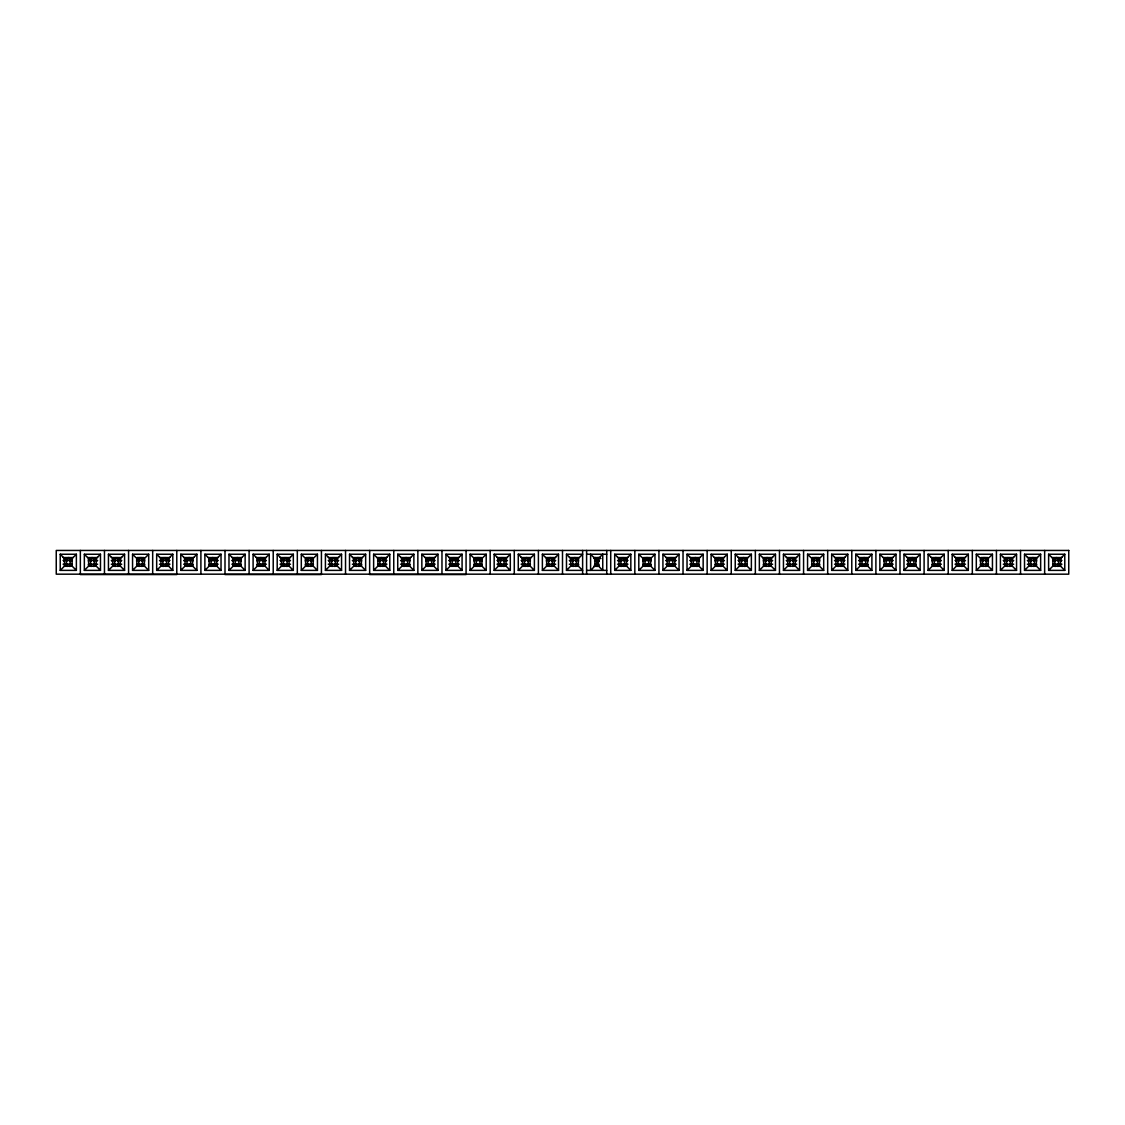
<?xml version="1.0" encoding="UTF-8"?>
<svg xmlns="http://www.w3.org/2000/svg" width="1125" height="1125" viewBox="0 0 1125 1125"><rect width="100%" height="100%" fill="white"/><g stroke="black" fill="none" stroke-linecap="round" stroke-linejoin="round"><path stroke-width="1.5" d="M64.223 561.08C65.194 557.128 71.423 557.128 72.38 561.08M88.341 561.08C89.297 557.128 95.527 557.128 96.483 561.08M112.444 561.08C113.4 557.128 119.63 557.128 120.586 561.08M136.547 561.08C137.503 557.128 143.747 557.128 144.703 561.08M160.664 561.08C161.62 557.128 167.85 557.128 168.806 561.08M184.767 561.08C185.723 557.128 191.953 557.128 192.909 561.08M208.87 561.08C209.827 557.128 216.056 557.128 217.027 561.08M232.973 561.08C233.944 557.128 240.173 557.128 241.13 561.08M257.091 561.08C258.047 557.128 264.277 557.128 265.233 561.08M281.194 561.08C282.15 557.128 288.38 557.128 289.336 561.08M305.297 561.08C306.253 557.128 312.497 557.128 313.453 561.08M329.414 561.08C330.37 557.128 336.6 557.128 337.556 561.08M353.517 561.08C354.473 557.128 360.703 557.128 361.659 561.08M377.62 561.08C378.577 557.128 384.806 557.128 385.777 561.08M401.723 561.08C402.694 557.128 408.923 557.128 409.88 561.08M425.841 561.08C426.797 557.128 433.027 557.128 433.983 561.08M449.944 561.08C450.9 557.128 457.13 557.128 458.086 561.08M474.047 561.08C475.003 557.128 481.247 557.128 482.203 561.08M498.164 561.08C499.12 557.128 505.35 557.128 506.306 561.08M522.267 561.08C523.223 557.128 529.453 557.128 530.409 561.08M546.37 561.08C547.327 557.128 553.556 557.128 554.527 561.08M570.473 561.08C571.444 557.128 577.673 557.128 578.63 561.08M594.591 561.08L596.531 558.605L598.655 558.042M618.694 561.08C619.65 557.128 625.88 557.128 626.836 561.08M642.797 561.08C643.753 557.128 649.997 557.128 650.953 561.08M666.914 561.08C667.87 557.128 674.1 557.128 675.056 561.08M691.017 561.08C691.973 557.128 698.203 557.128 699.159 561.08M715.12 561.08C716.077 557.128 722.306 557.128 723.277 561.08M739.223 561.08C740.194 557.128 746.423 557.128 747.38 561.08M763.341 561.08C764.297 557.128 770.527 557.128 771.483 561.08M787.444 561.08C788.4 557.128 794.63 557.128 795.586 561.08M811.547 561.08C812.503 557.128 818.747 557.128 819.703 561.08M835.664 561.08C836.62 557.128 842.85 557.128 843.806 561.08M859.767 561.08C860.723 557.128 866.953 557.128 867.909 561.08M883.87 561.08C884.827 557.128 891.056 557.128 892.027 561.08M907.973 561.08C908.944 557.128 915.173 557.128 916.13 561.08M932.091 561.08C933.047 557.128 939.277 557.128 940.233 561.08M956.194 561.08C957.15 557.128 963.38 557.128 964.336 561.08M980.297 561.08C981.253 557.128 987.497 557.128 988.453 561.08M1004.414 561.08C1005.37 557.128 1011.6 557.128 1012.556 561.08M1028.517 561.08C1029.473 557.128 1035.703 557.128 1036.659 561.08M1052.62 561.08C1053.577 557.128 1059.806 557.128 1060.777 561.08M72 564.441L69.412 566.438M96.103 564.441L93.516 566.438M120.22 564.441L117.619 566.438M144.323 564.441L141.736 566.438M168.427 564.441L165.839 566.438M192.544 564.441L189.942 566.438L190.069 563.541M216.647 564.441L214.045 566.438L214.172 563.541M240.75 564.441L238.163 566.438M264.853 564.441L262.266 566.438M288.97 564.441L286.369 566.438M313.073 564.441L310.486 566.438M337.177 564.441L334.589 566.438M361.294 564.441L358.692 566.438L358.819 563.541M385.397 564.441L382.795 566.438L382.922 563.541M409.5 564.441L406.913 566.438M433.603 564.441L431.016 566.438M457.72 564.441L455.119 566.438M481.823 564.441L479.236 566.438M505.927 564.441L503.339 566.438M530.044 564.441L527.442 566.438L527.569 563.541M554.147 564.441L551.545 566.438L551.672 563.541M578.25 564.441L575.663 566.438M598.373 564.441L595.786 566.438M626.47 564.441L623.869 566.438M650.573 564.441L647.986 566.438M674.677 564.441L672.089 566.438M698.794 564.441L696.192 566.438L696.319 563.541M722.897 564.441L720.295 566.438L720.422 563.541M747 564.441L744.413 566.438M771.103 564.441L768.516 566.438M795.22 564.441L792.619 566.438M819.323 564.441L816.736 566.438M843.427 564.441L840.839 566.438M867.544 564.441L864.942 566.438L865.069 563.541M891.647 564.441L889.045 566.438L889.172 563.541M915.75 564.441L913.163 566.438M939.853 564.441L937.266 566.438M963.97 564.441L961.369 566.438M988.073 564.441L985.486 566.438M1012.177 564.441L1009.589 566.438M1036.294 564.441L1033.692 566.438L1033.819 563.541M1060.397 564.441L1057.795 566.438L1057.922 563.541M60.23 570.375L64.505 566.1L72.098 566.1L76.373 570.375L60.23 570.375L60.23 554.245L76.373 554.245L76.373 570.375M60.23 554.245L64.505 558.52L72.098 558.52L76.373 554.245M84.347 570.375L88.608 566.1L88.608 558.52L84.347 554.245L100.477 554.245L100.477 570.375L84.347 570.375L84.347 554.245M88.608 558.52L96.202 558.52L100.477 554.245M108.45 570.375L112.725 566.1L112.725 558.52L108.45 554.245L124.58 554.245L124.58 570.375L108.45 570.375L108.45 554.245M112.725 558.52L120.319 558.52L124.58 554.245M132.553 570.375L136.828 566.1L136.828 558.52L132.553 554.245L148.697 554.245L148.697 570.375L132.553 570.375L132.553 554.245M136.828 558.52L144.422 558.52L148.697 554.245M156.67 570.375L160.931 566.1L168.525 566.1L172.8 570.375L156.67 570.375L156.67 554.245L172.8 554.245L172.8 570.375M156.67 554.245L160.931 558.52L168.525 558.52L172.8 554.245M180.773 570.375L185.048 566.1L192.642 566.1L196.903 570.375L180.773 570.375L180.773 554.245L196.903 554.245L196.903 570.375M180.773 554.245L185.048 558.52L192.642 558.52L196.903 554.245M204.877 570.375L209.152 566.1L216.745 566.1L221.02 570.375L221.02 554.245L204.877 554.245L204.877 570.375L221.02 570.375M204.877 554.245L209.152 558.52L216.745 558.52L221.02 554.245M228.98 570.375L233.255 566.1L240.848 566.1L245.123 570.375L245.123 554.245L228.98 554.245L228.98 570.375L245.123 570.375M228.98 554.245L233.255 558.52L240.848 558.52L245.123 554.245M253.097 570.375L257.358 566.1L264.952 566.1L269.227 570.375L269.227 554.245L253.097 554.245L253.097 570.375L269.227 570.375M253.097 554.245L257.358 558.52L264.952 558.52L269.227 554.245M277.2 570.375L281.475 566.1L289.069 566.1L293.33 570.375L293.33 554.245L277.2 554.245L277.2 570.375L293.33 570.375M277.2 554.245L281.475 558.52L289.069 558.52L293.33 554.245M301.303 570.375L305.578 566.1L313.172 566.1L317.447 570.375L317.447 554.245L301.303 554.245L301.303 570.375L317.447 570.375M301.303 554.245L305.578 558.52L313.172 558.52L317.447 554.245M325.42 570.375L329.681 566.1L337.275 566.1L341.55 570.375L325.42 570.375L325.42 554.245L341.55 554.245L341.55 570.375M325.42 554.245L329.681 558.52L337.275 558.52L341.55 554.245M349.523 570.375L353.798 566.1L361.392 566.1L365.653 570.375L365.653 554.245L349.523 554.245L349.523 570.375L365.653 570.375M349.523 554.245L353.798 558.52L361.392 558.52L365.653 554.245M373.627 570.375L377.902 566.1L385.495 566.1L389.77 570.375L373.627 570.375L373.627 554.245L389.77 554.245L389.77 570.375M373.627 554.245L377.902 558.52L385.495 558.52L389.77 554.245M397.73 570.375L402.005 566.1L409.598 566.1L413.873 570.375L397.73 570.375L397.73 554.245L413.873 554.245L413.873 570.375M397.73 554.245L402.005 558.52L409.598 558.52L413.873 554.245M421.847 570.375L426.108 566.1L433.702 566.1L437.977 570.375L421.847 570.375L421.847 554.245L437.977 554.245L437.977 570.375M433.702 566.1L433.702 558.52L437.977 554.245M445.95 570.375L450.225 566.1L457.819 566.1L462.08 570.375L445.95 570.375L445.95 554.245L462.08 554.245L462.08 570.375M445.95 554.245L450.225 558.52L457.819 558.52L462.08 554.245M470.053 570.375L474.328 566.1L481.922 566.1L486.197 570.375L486.197 554.245L470.053 554.245L470.053 570.375L486.197 570.375M470.053 554.245L474.328 558.52L481.922 558.52L486.197 554.245M494.17 570.375L498.431 566.1L506.025 566.1L510.3 570.375L510.3 554.245L494.17 554.245L494.17 570.375L510.3 570.375M494.17 554.245L498.431 558.52L506.025 558.52L510.3 554.245M518.273 570.375L522.548 566.1L530.142 566.1L534.403 570.375L534.403 554.245L518.273 554.245L518.273 570.375L534.403 570.375M518.273 554.245L522.548 558.52L530.142 558.52L534.403 554.245M542.377 570.375L546.652 566.1L554.245 566.1L558.52 570.375L542.377 570.375L542.377 554.245L558.52 554.245L558.52 570.375M542.377 554.245L546.652 558.52L554.245 558.52L558.52 554.245M566.48 570.375L570.755 566.1L578.348 566.1L582.623 570.375L566.48 570.375L566.48 554.245L582.623 554.245L578.348 558.52L578.348 566.1M614.7 570.375L618.975 566.1L618.975 558.52L614.7 554.245L630.83 554.245L630.83 570.375L614.7 570.375L614.7 554.245M618.975 558.52L626.569 558.52L630.83 554.245M638.803 570.375L643.078 566.1L643.078 558.52L638.803 554.245L654.947 554.245L654.947 570.375L638.803 570.375L638.803 554.245M643.078 558.52L650.672 558.52L654.947 554.245M662.92 570.375L667.181 566.1L674.775 566.1L679.05 570.375L662.92 570.375L662.92 554.245L679.05 554.245L679.05 570.375M662.92 554.245L667.181 558.52L674.775 558.52L679.05 554.245M687.023 570.375L691.298 566.1L698.892 566.1L703.153 570.375L687.023 570.375L687.023 554.245L703.153 554.245L703.153 570.375M698.892 566.1L698.892 558.52L703.153 554.245M711.127 570.375L715.402 566.1L715.402 558.52L711.127 554.245L727.27 554.245L727.27 570.375L711.127 570.375L711.127 554.245M715.402 558.52L722.995 558.52L727.27 554.245M735.23 570.375L739.505 566.1L747.098 566.1L751.373 570.375L735.23 570.375L735.23 554.245L751.373 554.245L751.373 570.375M747.098 566.1L747.098 558.52L751.373 554.245M759.347 570.375L763.608 566.1L771.202 566.1L775.477 570.375L759.347 570.375L759.347 554.245L775.477 554.245L775.477 570.375M771.202 566.1L771.202 558.52L775.477 554.245M783.45 570.375L787.725 566.1L787.725 558.52L783.45 554.245L799.58 554.245L799.58 570.375L783.45 570.375L783.45 554.245M799.58 570.375L795.319 566.1L795.319 558.52L799.58 554.245M807.553 570.375L811.828 566.1L819.422 566.1L823.697 570.375L823.697 554.245L807.553 554.245L807.553 570.375L823.697 570.375M807.553 554.245L811.828 558.52L819.422 558.52L823.697 554.245M831.67 570.375L835.931 566.1L835.931 558.52L831.67 554.245L847.8 554.245L847.8 570.375L831.67 570.375L831.67 554.245M847.8 570.375L843.525 566.1L843.525 558.52L847.8 554.245M855.773 570.375L860.048 566.1L867.642 566.1L871.903 570.375L871.903 554.245L855.773 554.245L855.773 570.375L871.903 570.375M855.773 554.245L860.048 558.52L867.642 558.52L871.903 554.245M879.877 570.375L884.152 566.1L884.152 558.52L879.877 554.245L896.02 554.245L896.02 570.375L879.877 570.375L879.877 554.245M896.02 570.375L891.745 566.1L891.745 558.52L896.02 554.245M903.98 570.375L908.255 566.1L915.848 566.1L920.123 570.375L903.98 570.375L903.98 554.245L920.123 554.245L920.123 570.375M915.848 566.1L915.848 558.52L920.123 554.245M928.097 570.375L932.358 566.1L932.358 558.52L928.097 554.245L944.227 554.245L944.227 570.375L928.097 570.375L928.097 554.245M944.227 570.375L939.952 566.1L939.952 558.52L944.227 554.245M952.2 570.375L956.475 566.1L956.475 558.52L952.2 554.245L968.33 554.245L968.33 570.375L952.2 570.375L952.2 554.245M956.475 558.52L964.069 558.52L968.33 554.245M976.303 570.375L980.578 566.1L980.578 558.52L976.303 554.245L992.447 554.245L992.447 570.375L976.303 570.375L976.303 554.245M992.447 570.375L988.172 566.1L988.172 558.52L992.447 554.245M1000.42 570.375L1004.681 566.1L1004.681 558.52L1000.42 554.245L1016.55 554.245L1016.55 570.375L1000.42 570.375L1000.42 554.245M1004.681 558.52L1012.275 558.52L1016.55 554.245M1024.523 570.375L1028.798 566.1L1028.798 558.52L1024.523 554.245L1040.653 554.245L1040.653 570.375L1024.523 570.375L1024.523 554.245M1040.653 570.375L1036.392 566.1L1036.392 558.52L1040.653 554.245M1048.627 570.375L1052.902 566.1L1052.902 558.52L1048.627 554.245L1064.77 554.245L1064.77 570.375L1048.627 570.375L1048.627 554.245M1052.902 558.52L1060.495 558.52L1064.77 554.245M586.603 554.245L606.727 554.245M63.141 557.564L73.139 557.564M87.567 557.564L97.58 557.564M111.347 557.564L121.683 557.564M137.18 557.564L144.07 557.564M159.567 557.564L169.903 557.564M183.67 557.564L193.683 557.564M208.111 557.564L218.109 557.564M231.891 557.564L241.889 557.564M256.317 557.564L266.33 557.564M280.097 557.564L290.433 557.564M305.93 557.564L312.82 557.564M328.317 557.564L338.653 557.564M352.42 557.564L362.433 557.564M376.861 557.564L386.859 557.564M400.641 557.564L410.639 557.564M425.067 557.564L435.08 557.564M448.847 557.564L459.183 557.564M474.68 557.564L481.57 557.564M497.067 557.564L507.403 557.564M521.17 557.564L531.183 557.564M545.611 557.564L555.609 557.564M569.391 557.564L579.389 557.564M593.817 557.564L599.836 557.564M617.597 557.564L627.933 557.564M643.43 557.564L650.32 557.564M665.817 557.564L676.153 557.564M689.92 557.564L699.933 557.564M714.361 557.564L724.359 557.564M738.141 557.564L748.139 557.564M762.567 557.564L772.58 557.564M786.347 557.564L796.683 557.564M812.18 557.564L819.07 557.564M834.567 557.564L844.903 557.564M858.67 557.564L868.683 557.564M883.111 557.564L893.109 557.564M906.891 557.564L916.889 557.564M931.317 557.564L941.33 557.564M955.097 557.564L965.433 557.564M980.93 557.564L987.82 557.564M1003.317 557.564L1013.653 557.564M1027.42 557.564L1037.433 557.564M1051.861 557.564L1061.859 557.564M421.847 554.245L426.108 558.52L433.702 558.52M566.48 554.245L570.755 558.52L578.348 558.52M593.916 558.52L600.933 558.52M687.023 554.245L691.298 558.52L698.892 558.52M735.23 554.245L739.505 558.52L747.098 558.52M759.347 554.245L763.608 558.52L771.202 558.52M787.725 558.52L795.319 558.52M835.931 558.52L843.525 558.52M884.152 558.52L891.745 558.52M903.98 554.245L908.255 558.52L915.848 558.52M932.358 558.52L939.952 558.52M980.578 558.52L988.172 558.52M1028.798 558.52L1036.392 558.52M63.084 560.419L71.62 560.419M89.086 560.419L97.636 560.419M111.305 560.419L121.739 560.419M137.306 560.419L143.944 560.419M159.511 560.419L169.945 560.419M183.614 560.419L192.164 560.419M209.63 560.419L218.166 560.419M231.834 560.419L240.37 560.419M257.836 560.419L266.386 560.419M280.055 560.419L290.489 560.419M306.056 560.419L312.694 560.419M328.261 560.419L338.695 560.419M352.364 560.419L360.914 560.419M378.38 560.419L386.916 560.419M400.584 560.419L409.12 560.419M426.586 560.419L435.136 560.419M448.805 560.419L459.239 560.419M474.806 560.419L481.444 560.419M497.011 560.419L507.445 560.419M521.114 560.419L529.664 560.419M547.13 560.419L555.666 560.419M569.334 560.419L577.87 560.419M594.675 560.419L598.655 560.419M617.555 560.419L627.989 560.419M643.556 560.419L650.194 560.419M665.761 560.419L676.195 560.419M689.864 560.419L698.414 560.419M715.88 560.419L724.416 560.419M738.084 560.419L746.62 560.419M764.086 560.419L772.636 560.419M786.305 560.419L796.739 560.419M812.306 560.419L818.944 560.419M834.511 560.419L844.945 560.419M858.614 560.419L867.164 560.419M884.63 560.419L893.166 560.419M906.834 560.419L915.37 560.419M932.836 560.419L941.386 560.419M955.055 560.419L965.489 560.419M981.056 560.419L987.694 560.419M1003.261 560.419L1013.695 560.419M1027.364 560.419L1035.914 560.419M1053.38 560.419L1061.916 560.419M63.084 564.202L71.62 564.202M89.086 564.202L97.636 564.202M111.305 564.202L121.739 564.202M137.306 564.202L143.944 564.202M159.511 564.202L169.945 564.202M183.614 564.202L192.164 564.202M209.63 564.202L218.166 564.202M231.834 564.202L240.37 564.202M257.836 564.202L266.386 564.202M280.055 564.202L290.489 564.202M306.056 564.202L312.694 564.202M328.261 564.202L338.695 564.202M352.364 564.202L360.914 564.202M378.38 564.202L386.916 564.202M400.584 564.202L409.12 564.202M426.586 564.202L435.136 564.202M448.805 564.202L459.239 564.202M474.806 564.202L481.444 564.202M497.011 564.202L507.445 564.202M521.114 564.202L529.664 564.202M547.13 564.202L555.666 564.202M569.334 564.202L577.87 564.202M594.675 564.202L598.655 564.202M617.555 564.202L627.989 564.202M643.556 564.202L650.194 564.202M665.761 564.202L676.195 564.202M689.864 564.202L698.414 564.202M715.88 564.202L724.416 564.202M738.084 564.202L746.62 564.202M764.086 564.202L772.636 564.202M786.305 564.202L796.739 564.202M812.306 564.202L818.944 564.202M834.511 564.202L844.945 564.202M858.614 564.202L867.164 564.202M884.63 564.202L893.166 564.202M906.834 564.202L915.37 564.202M932.836 564.202L941.386 564.202M955.055 564.202L965.489 564.202M981.056 564.202L987.694 564.202M1003.261 564.202L1013.695 564.202M1027.364 564.202L1035.914 564.202M1053.38 564.202L1061.916 564.202M88.608 566.1L96.202 566.1L100.477 570.375M112.725 566.1L120.319 566.1L124.58 570.375M136.828 566.1L144.422 566.1L148.697 570.375M593.916 566.1L599.414 566.1M618.975 566.1L626.569 566.1L630.83 570.375M643.078 566.1L650.672 566.1L654.947 570.375M715.402 566.1L722.995 566.1L727.27 570.375M787.725 566.1L795.319 566.1M835.931 566.1L843.525 566.1M884.152 566.1L891.745 566.1M932.358 566.1L939.952 566.1M956.475 566.1L964.069 566.1L968.33 570.375M980.578 566.1L988.172 566.1M1004.681 566.1L1012.275 566.1L1016.55 570.375M1028.798 566.1L1036.392 566.1M1052.902 566.1L1060.495 566.1L1064.77 570.375M586.603 570.375L606.727 570.375M594.675 558.042L596.812 558.605L598.753 561.08M1055.588 566.438L1053 564.441M1031.484 566.438L1028.897 564.441M1007.381 566.438L1004.78 564.441M983.264 566.438L980.677 564.441M959.161 566.438L956.573 564.441M886.837 566.438L884.25 564.441M862.734 566.438L860.147 564.441M838.631 566.438L836.03 564.441M814.514 566.438L811.927 564.441M790.411 566.438L787.823 564.441M718.087 566.438L715.5 564.441M693.984 566.438L691.397 564.441M669.881 566.438L667.28 564.441M645.764 566.438L643.177 564.441M621.661 566.438L619.073 564.441M549.337 566.438L546.75 564.441M525.234 566.438L522.647 564.441M501.131 566.438L498.53 564.441M477.014 566.438L474.427 564.441M452.911 566.438L450.323 564.441M380.587 566.438L378 564.441M356.484 566.438L353.897 564.441M332.381 566.438L329.78 564.441M308.264 566.438L305.677 564.441M284.161 566.438L281.573 564.441M211.837 566.438L209.25 564.441M187.734 566.438L185.147 564.441M163.631 566.438L161.03 564.441M139.514 566.438L136.927 564.441M115.411 566.438L112.823 564.441M932.456 564.441L935.058 566.438L934.931 563.541M908.353 564.441L910.955 566.438L910.828 563.541M763.706 564.441L766.308 566.438L766.181 563.541M739.603 564.441L742.205 566.438L742.078 563.541M594.956 564.441L597.558 566.438L597.431 563.541M570.853 564.441L573.455 566.438L573.328 563.541M426.206 564.441L428.808 566.438L428.681 563.541M402.103 564.441L404.705 566.438L404.578 563.541M257.456 564.441L260.058 566.438L259.931 563.541M233.353 564.441L235.955 566.438L235.828 563.541M88.706 564.441L91.308 566.438L91.181 563.541M64.603 564.441L67.205 566.438L67.078 563.541M1060.495 558.52L1060.495 566.1M1058.597 560.419L1058.597 564.202M1057.922 558.239L1057.922 561.08M1055.475 558.239L1055.475 561.08M1055.475 563.541L1055.475 566.381M1054.8 560.419L1054.8 564.202M1044.647 550.448L1044.647 574.172M1034.494 560.419L1034.494 564.202M1033.819 558.239L1033.819 561.08M1031.358 558.239L1031.358 561.08M1031.358 563.541L1031.358 566.381M1030.697 560.419L1030.697 564.202M1020.53 550.448L1020.53 574.172M1012.275 558.52L1012.275 566.1M1010.377 560.419L1010.377 564.202M1009.716 558.239L1009.716 561.08M1009.716 563.541L1009.716 566.381M1007.255 558.239L1007.255 561.08M1007.255 563.541L1007.255 566.381M1006.58 560.419L1006.58 564.202M996.427 550.448L996.427 574.172M986.273 560.419L986.273 564.202M985.598 558.239L985.598 561.08M985.598 563.541L985.598 566.381M983.152 558.239L983.152 561.08M983.152 563.541L983.152 566.381M982.477 560.419L982.477 564.202M972.323 550.448L972.323 574.172M964.069 558.52L964.069 566.1M962.17 560.419L962.17 564.202M961.495 558.239L961.495 561.08M961.495 563.541L961.495 566.381M959.034 558.239L959.034 561.08M959.034 563.541L959.034 566.381M958.373 560.419L958.373 564.202M948.22 550.448L948.22 574.172M938.053 560.419L938.053 564.202M937.392 558.239L937.392 561.08M937.392 563.541L937.392 566.381M934.931 558.239L934.931 561.08M934.256 560.419L934.256 564.202M924.103 550.448L924.103 574.172M913.95 560.419L913.95 564.202M913.275 558.239L913.275 561.08M913.275 563.541L913.275 566.381M910.828 558.239L910.828 561.08M910.153 560.419L910.153 564.202M908.255 558.52L908.255 566.1M900 550.448L900 574.172M889.847 560.419L889.847 564.202M889.172 558.239L889.172 561.08M886.725 558.239L886.725 561.08M886.725 563.541L886.725 566.381M886.05 560.419L886.05 564.202M875.897 550.448L875.897 574.172M867.642 558.52L867.642 566.1M865.744 560.419L865.744 564.202M865.069 558.239L865.069 561.08M862.608 558.239L862.608 561.08M862.608 563.541L862.608 566.381M861.947 560.419L861.947 564.202M860.048 558.52L860.048 566.1M851.78 550.448L851.78 574.172M841.627 560.419L841.627 564.202M840.966 558.239L840.966 561.08M840.966 563.541L840.966 566.381M838.505 558.239L838.505 561.08M838.505 563.541L838.505 566.381M837.83 560.419L837.83 564.202M827.677 550.448L827.677 574.172M819.422 558.52L819.422 566.1M817.523 560.419L817.523 564.202M816.848 558.239L816.848 561.08M816.848 563.541L816.848 566.381M814.402 558.239L814.402 561.08M814.402 563.541L814.402 566.381M813.727 560.419L813.727 564.202M811.828 558.52L811.828 566.1M803.573 550.448L803.573 574.172M793.42 560.419L793.42 564.202M792.745 558.239L792.745 561.08M792.745 563.541L792.745 566.381M790.284 558.239L790.284 561.08M790.284 563.541L790.284 566.381M789.623 560.419L789.623 564.202M779.47 550.448L779.47 574.172M769.303 560.419L769.303 564.202M768.642 558.239L768.642 561.08M768.642 563.541L768.642 566.381M766.181 558.239L766.181 561.08M765.506 560.419L765.506 564.202M763.608 558.52L763.608 566.1M755.353 550.448L755.353 574.172M745.2 560.419L745.2 564.202M744.525 558.239L744.525 561.08M744.525 563.541L744.525 566.381M742.078 558.239L742.078 561.08M741.403 560.419L741.403 564.202M739.505 558.52L739.505 566.1M731.25 550.448L731.25 574.172M722.995 558.52L722.995 566.1M721.097 560.419L721.097 564.202M720.422 558.239L720.422 561.08M717.975 558.239L717.975 561.08M717.975 563.541L717.975 566.381M717.3 560.419L717.3 564.202M707.147 550.448L707.147 574.172M696.994 560.419L696.994 564.202M696.319 558.239L696.319 561.08M693.858 558.239L693.858 561.08M693.858 563.541L693.858 566.381M693.197 560.419L693.197 564.202M691.298 558.52L691.298 566.1M683.03 550.448L683.03 574.172M674.775 558.52L674.775 566.1M672.877 560.419L672.877 564.202M672.216 558.239L672.216 561.08M672.216 563.541L672.216 566.381M669.755 558.239L669.755 561.08M669.755 563.541L669.755 566.381M669.08 560.419L669.08 564.202M667.181 558.52L667.181 566.1M658.927 550.448L658.927 574.172M650.672 558.52L650.672 566.1M648.773 560.419L648.773 564.202M648.098 558.239L648.098 561.08M648.098 563.541L648.098 566.381M645.652 558.239L645.652 561.08M645.652 563.541L645.652 566.381M644.977 560.419L644.977 564.202M634.823 550.448L634.823 574.172M626.569 558.52L626.569 566.1M624.67 560.419L624.67 564.202M623.995 558.239L623.995 561.08M623.995 563.541L623.995 566.381M621.534 558.239L621.534 561.08M621.534 563.541L621.534 566.381M620.873 560.419L620.873 564.202M610.72 550.448L610.72 574.172M606.727 550.448L606.727 574.172M597.431 558.239L597.431 561.08M596.756 560.419L596.756 564.202M596.573 560.419L596.573 564.202M595.898 558.239L595.898 561.08M595.898 563.541L595.898 566.381M586.603 550.448L586.603 574.172M582.623 550.448L582.623 574.172M576.45 560.419L576.45 564.202M575.775 558.239L575.775 561.08M575.775 563.541L575.775 566.381M573.328 558.239L573.328 561.08M572.653 560.419L572.653 564.202M570.755 558.52L570.755 566.1M562.5 550.448L562.5 574.172M554.245 558.52L554.245 566.1M552.347 560.419L552.347 564.202M551.672 558.239L551.672 561.08M549.225 558.239L549.225 561.08M549.225 563.541L549.225 566.381M548.55 560.419L548.55 564.202M546.652 558.52L546.652 566.1M538.397 550.448L538.397 574.172M530.142 558.52L530.142 566.1M528.244 560.419L528.244 564.202M527.569 558.239L527.569 561.08M525.108 558.239L525.108 561.08M525.108 563.541L525.108 566.381M524.447 560.419L524.447 564.202M522.548 558.52L522.548 566.1M514.28 550.448L514.28 574.172M506.025 558.52L506.025 566.1M504.127 560.419L504.127 564.202M503.466 558.239L503.466 561.08M503.466 563.541L503.466 566.381M501.005 558.239L501.005 561.08M501.005 563.541L501.005 566.381M500.33 560.419L500.33 564.202M498.431 558.52L498.431 566.1M490.177 550.448L490.177 574.172M481.922 558.52L481.922 566.1M480.023 560.419L480.023 564.202M479.348 558.239L479.348 561.08M479.348 563.541L479.348 566.381M476.902 558.239L476.902 561.08M476.902 563.541L476.902 566.381M476.227 560.419L476.227 564.202M474.328 558.52L474.328 566.1M466.073 550.448L466.073 574.552L369.647 574.552L369.647 550.448M457.819 558.52L457.819 566.1M455.92 560.419L455.92 564.202M455.245 558.239L455.245 561.08M455.245 563.541L455.245 566.381M452.784 558.239L452.784 561.08M452.784 563.541L452.784 566.381M452.123 560.419L452.123 564.202M450.225 558.52L450.225 566.1M441.97 550.448L441.97 574.172M431.803 560.419L431.803 564.202M431.142 558.239L431.142 561.08M431.142 563.541L431.142 566.381M428.681 558.239L428.681 561.08M428.006 560.419L428.006 564.202M426.108 558.52L426.108 566.1M417.853 550.448L417.853 574.172M409.598 558.52L409.598 566.1M407.7 560.419L407.7 564.202M407.025 558.239L407.025 561.08M407.025 563.541L407.025 566.381M404.578 558.239L404.578 561.08M403.903 560.419L403.903 564.202M402.005 558.52L402.005 566.1M393.75 550.448L393.75 574.172M385.495 558.52L385.495 566.1M383.597 560.419L383.597 564.202M382.922 558.239L382.922 561.08M380.475 558.239L380.475 561.08M380.475 563.541L380.475 566.381M379.8 560.419L379.8 564.202M377.902 558.52L377.902 566.1M361.392 558.52L361.392 566.1M359.494 560.419L359.494 564.202M358.819 558.239L358.819 561.08M356.358 558.239L356.358 561.08M356.358 563.541L356.358 566.381M355.697 560.419L355.697 564.202M353.798 558.52L353.798 566.1M345.53 550.448L345.53 574.172M337.275 558.52L337.275 566.1M335.377 560.419L335.377 564.202M334.716 558.239L334.716 561.08M334.716 563.541L334.716 566.381M332.255 558.239L332.255 561.08M332.255 563.541L332.255 566.381M331.58 560.419L331.58 564.202M329.681 558.52L329.681 566.1M321.427 550.448L321.427 574.552L225 574.552L225 550.448M313.172 558.52L313.172 566.1M311.273 560.419L311.273 564.202M310.598 558.239L310.598 561.08M310.598 563.541L310.598 566.381M308.152 558.239L308.152 561.08M308.152 563.541L308.152 566.381M307.477 560.419L307.477 564.202M305.578 558.52L305.578 566.1M297.323 550.448L297.323 574.172M289.069 558.52L289.069 566.1M287.17 560.419L287.17 564.202M286.495 558.239L286.495 561.08M286.495 563.541L286.495 566.381M284.034 558.239L284.034 561.08M284.034 563.541L284.034 566.381M283.373 560.419L283.373 564.202M281.475 558.52L281.475 566.1M273.22 550.448L273.22 574.172M264.952 558.52L264.952 566.1M263.053 560.419L263.053 564.202M262.392 558.239L262.392 561.08M262.392 563.541L262.392 566.381M259.931 558.239L259.931 561.08M259.256 560.419L259.256 564.202M257.358 558.52L257.358 566.1M249.103 550.448L249.103 574.172M240.848 558.52L240.848 566.1M238.95 560.419L238.95 564.202M238.275 558.239L238.275 561.08M238.275 563.541L238.275 566.381M235.828 558.239L235.828 561.08M235.153 560.419L235.153 564.202M233.255 558.52L233.255 566.1M216.745 558.52L216.745 566.1M214.847 560.419L214.847 564.202M214.172 558.239L214.172 561.08M211.725 558.239L211.725 561.08M211.725 563.541L211.725 566.381M211.05 560.419L211.05 564.202M209.152 558.52L209.152 566.1M200.897 550.448L200.897 574.172M192.642 558.52L192.642 566.1M190.744 560.419L190.744 564.202M190.069 558.239L190.069 561.08M187.608 558.239L187.608 561.08M187.608 563.541L187.608 566.381M186.947 560.419L186.947 564.202M185.048 558.52L185.048 566.1M176.78 550.448L176.78 574.552L80.353 574.552L80.353 550.448M168.525 558.52L168.525 566.1M166.627 560.419L166.627 564.202M165.966 558.239L165.966 561.08M165.966 563.541L165.966 566.381M163.505 558.239L163.505 561.08M163.505 563.541L163.505 566.381M162.83 560.419L162.83 564.202M160.931 558.52L160.931 566.1M152.677 550.448L152.677 574.172M144.422 558.52L144.422 566.1M142.523 560.419L142.523 564.202M141.848 558.239L141.848 561.08M141.848 563.541L141.848 566.381M139.402 558.239L139.402 561.08M139.402 563.541L139.402 566.381M138.727 560.419L138.727 564.202M128.573 550.448L128.573 574.172M120.319 558.52L120.319 566.1M118.42 560.419L118.42 564.202M117.745 558.239L117.745 561.08M117.745 563.541L117.745 566.381M115.284 558.239L115.284 561.08M115.284 563.541L115.284 566.381M114.623 560.419L114.623 564.202M104.47 550.448L104.47 574.172M96.202 558.52L96.202 566.1M94.303 560.419L94.303 564.202M93.642 558.239L93.642 561.08M93.642 563.541L93.642 566.381M91.181 558.239L91.181 561.08M90.506 560.419L90.506 564.202M72.098 558.52L72.098 566.1M70.2 560.419L70.2 564.202M69.525 558.239L69.525 561.08M69.525 563.541L69.525 566.381M67.078 558.239L67.078 561.08M66.403 560.419L66.403 564.202M64.505 558.52L64.505 566.1M598.781 564.68A4.739 4.739 0 0 1 597.052 566.423M594.675 557.564A4.739 4.739 0 0 1 599.259 561.08M940.275 564.68A4.739 4.739 0 0 1 938.531 566.423M933.792 566.423A4.739 4.739 0 0 1 932.048 564.68M932.048 559.941A4.739 4.739 0 0 1 940.739 561.08M1060.805 564.68A4.739 4.739 0 0 1 1059.075 566.423M1054.322 566.423A4.739 4.739 0 0 1 1052.592 564.68M1052.592 559.941A4.739 4.739 0 0 1 1061.283 561.08M964.378 564.68A4.739 4.739 0 0 1 962.634 566.423M957.895 566.423A4.739 4.739 0 0 1 956.152 564.68M955.688 561.08A4.739 4.739 0 0 1 964.856 561.08M988.481 564.68A4.739 4.739 0 0 1 986.752 566.423M981.998 566.423A4.739 4.739 0 0 1 980.269 564.68M980.269 559.941A4.739 4.739 0 0 1 988.481 559.941M1036.702 564.68A4.739 4.739 0 0 1 1034.958 566.423M1030.219 566.423A4.739 4.739 0 0 1 1028.475 564.68M1028.011 561.08A4.739 4.739 0 0 1 1036.702 559.941M1012.598 564.68A4.739 4.739 0 0 1 1010.855 566.423M1006.116 566.423A4.739 4.739 0 0 1 1004.372 564.68M1003.894 561.08A4.739 4.739 0 0 1 1013.062 561.08M819.731 564.68A4.739 4.739 0 0 1 818.002 566.423M813.248 566.423A4.739 4.739 0 0 1 811.519 564.68M811.519 559.941A4.739 4.739 0 0 1 819.731 559.941M916.158 564.68A4.739 4.739 0 0 1 914.428 566.423M909.675 566.423A4.739 4.739 0 0 1 907.945 564.68M907.467 561.08A4.739 4.739 0 0 1 916.158 559.941M843.848 564.68A4.739 4.739 0 0 1 842.105 566.423M837.366 566.423A4.739 4.739 0 0 1 835.622 564.68M835.144 561.08A4.739 4.739 0 0 1 844.312 561.08M795.628 564.68A4.739 4.739 0 0 1 793.884 566.423M789.145 566.423A4.739 4.739 0 0 1 787.402 564.68M786.938 561.08A4.739 4.739 0 0 1 796.106 561.08M892.055 564.68A4.739 4.739 0 0 1 890.325 566.423M885.572 566.423A4.739 4.739 0 0 1 883.842 564.68M883.842 559.941A4.739 4.739 0 0 1 892.533 561.08M867.952 564.68A4.739 4.739 0 0 1 866.208 566.423M861.469 566.423A4.739 4.739 0 0 1 859.725 564.68M859.261 561.08A4.739 4.739 0 0 1 867.952 559.941M747.408 564.68A4.739 4.739 0 0 1 745.678 566.423M740.925 566.423A4.739 4.739 0 0 1 739.195 564.68M738.717 561.08A4.739 4.739 0 0 1 747.408 559.941M650.981 564.68A4.739 4.739 0 0 1 649.252 566.423M644.498 566.423A4.739 4.739 0 0 1 642.769 564.68M642.769 559.941A4.739 4.739 0 0 1 650.981 559.941M771.525 564.68A4.739 4.739 0 0 1 769.781 566.423M765.042 566.423A4.739 4.739 0 0 1 763.298 564.68M763.298 559.941A4.739 4.739 0 0 1 771.989 561.08M699.202 564.68A4.739 4.739 0 0 1 697.458 566.423M692.719 566.423A4.739 4.739 0 0 1 690.975 564.68M690.511 561.08A4.739 4.739 0 0 1 699.202 559.941M675.098 564.68A4.739 4.739 0 0 1 673.355 566.423M668.616 566.423A4.739 4.739 0 0 1 666.872 564.68M666.394 561.08A4.739 4.739 0 0 1 675.562 561.08M723.305 564.68A4.739 4.739 0 0 1 721.575 566.423M716.822 566.423A4.739 4.739 0 0 1 715.092 564.68M715.092 559.941A4.739 4.739 0 0 1 723.783 561.08M530.452 564.68A4.739 4.739 0 0 1 528.708 566.423M523.969 566.423A4.739 4.739 0 0 1 522.225 564.68M521.761 561.08A4.739 4.739 0 0 1 530.452 559.941M554.555 564.68A4.739 4.739 0 0 1 552.825 566.423M548.072 566.423A4.739 4.739 0 0 1 546.342 564.68M546.342 559.941A4.739 4.739 0 0 1 555.033 561.08M578.658 564.68A4.739 4.739 0 0 1 576.928 566.423M572.175 566.423A4.739 4.739 0 0 1 570.445 564.68M569.967 561.08A4.739 4.739 0 0 1 578.658 559.941M596.292 566.423A4.739 4.739 0 0 1 594.548 564.68M594.548 559.941A4.739 4.739 0 0 1 598.655 557.564M626.878 564.68A4.739 4.739 0 0 1 625.134 566.423M620.395 566.423A4.739 4.739 0 0 1 618.652 564.68M618.188 561.08A4.739 4.739 0 0 1 627.356 561.08M506.348 564.68A4.739 4.739 0 0 1 504.605 566.423M499.866 566.423A4.739 4.739 0 0 1 498.122 564.68M497.644 561.08A4.739 4.739 0 0 1 506.812 561.08M385.805 564.68A4.739 4.739 0 0 1 384.075 566.423M379.322 566.423A4.739 4.739 0 0 1 377.592 564.68M377.592 559.941A4.739 4.739 0 0 1 386.283 561.08M409.908 564.68A4.739 4.739 0 0 1 408.178 566.423M403.425 566.423A4.739 4.739 0 0 1 401.695 564.68M401.217 561.08A4.739 4.739 0 0 1 409.908 559.941M434.025 564.68A4.739 4.739 0 0 1 432.281 566.423M427.542 566.423A4.739 4.739 0 0 1 425.798 564.68M425.798 559.941A4.739 4.739 0 0 1 434.489 561.08M458.128 564.68A4.739 4.739 0 0 1 456.384 566.423M451.645 566.423A4.739 4.739 0 0 1 449.902 564.68M449.438 561.08A4.739 4.739 0 0 1 458.606 561.08M482.231 564.68A4.739 4.739 0 0 1 480.502 566.423M475.748 566.423A4.739 4.739 0 0 1 474.019 564.68M474.019 559.941A4.739 4.739 0 0 1 482.231 559.941M361.702 564.68A4.739 4.739 0 0 1 359.958 566.423M355.219 566.423A4.739 4.739 0 0 1 353.475 564.68M353.011 561.08A4.739 4.739 0 0 1 361.702 559.941M217.055 564.68A4.739 4.739 0 0 1 215.325 566.423M210.572 566.423A4.739 4.739 0 0 1 208.842 564.68M208.842 559.941A4.739 4.739 0 0 1 217.533 561.08M337.598 564.68A4.739 4.739 0 0 1 335.855 566.423M331.116 566.423A4.739 4.739 0 0 1 329.372 564.68M328.894 561.08A4.739 4.739 0 0 1 338.062 561.08M289.378 564.68A4.739 4.739 0 0 1 287.634 566.423M282.895 566.423A4.739 4.739 0 0 1 281.152 564.68M280.688 561.08A4.739 4.739 0 0 1 289.856 561.08M265.275 564.68A4.739 4.739 0 0 1 263.531 566.423M258.792 566.423A4.739 4.739 0 0 1 257.048 564.68M257.048 559.941A4.739 4.739 0 0 1 265.739 561.08M241.158 564.68A4.739 4.739 0 0 1 239.428 566.423M234.675 566.423A4.739 4.739 0 0 1 232.945 564.68M232.467 561.08A4.739 4.739 0 0 1 241.158 559.941M313.481 564.68A4.739 4.739 0 0 1 311.752 566.423M306.998 566.423A4.739 4.739 0 0 1 305.269 564.68M305.269 559.941A4.739 4.739 0 0 1 313.481 559.941M72.408 564.68A4.739 4.739 0 0 1 70.678 566.423M65.925 566.423A4.739 4.739 0 0 1 64.195 564.68M63.717 561.08A4.739 4.739 0 0 1 72.408 559.941M192.952 564.68A4.739 4.739 0 0 1 191.208 566.423M186.469 566.423A4.739 4.739 0 0 1 184.725 564.68M184.261 561.08A4.739 4.739 0 0 1 192.952 559.941M168.848 564.68A4.739 4.739 0 0 1 167.105 566.423M162.366 566.423A4.739 4.739 0 0 1 160.622 564.68M160.144 561.08A4.739 4.739 0 0 1 169.312 561.08M144.731 564.68A4.739 4.739 0 0 1 143.002 566.423M138.248 566.423A4.739 4.739 0 0 1 136.519 564.68M136.519 559.941A4.739 4.739 0 0 1 144.731 559.941M120.628 564.68A4.739 4.739 0 0 1 118.884 566.423M114.145 566.423A4.739 4.739 0 0 1 112.402 564.68M111.937 561.08A4.739 4.739 0 0 1 121.106 561.08M96.525 564.68A4.739 4.739 0 0 1 94.781 566.423M90.042 566.423A4.739 4.739 0 0 1 88.298 564.68M88.298 559.941A4.739 4.739 0 0 1 96.989 561.08M602.747 554.245L598.472 558.52L598.472 566.1L602.747 570.375L602.747 554.245M594.858 566.1L590.597 570.375L590.597 554.245L594.858 558.52L594.858 566.1M1068.75 550.448L56.25 550.448L56.25 574.172L1068.75 574.172L1068.75 550.448"/></g></svg>
